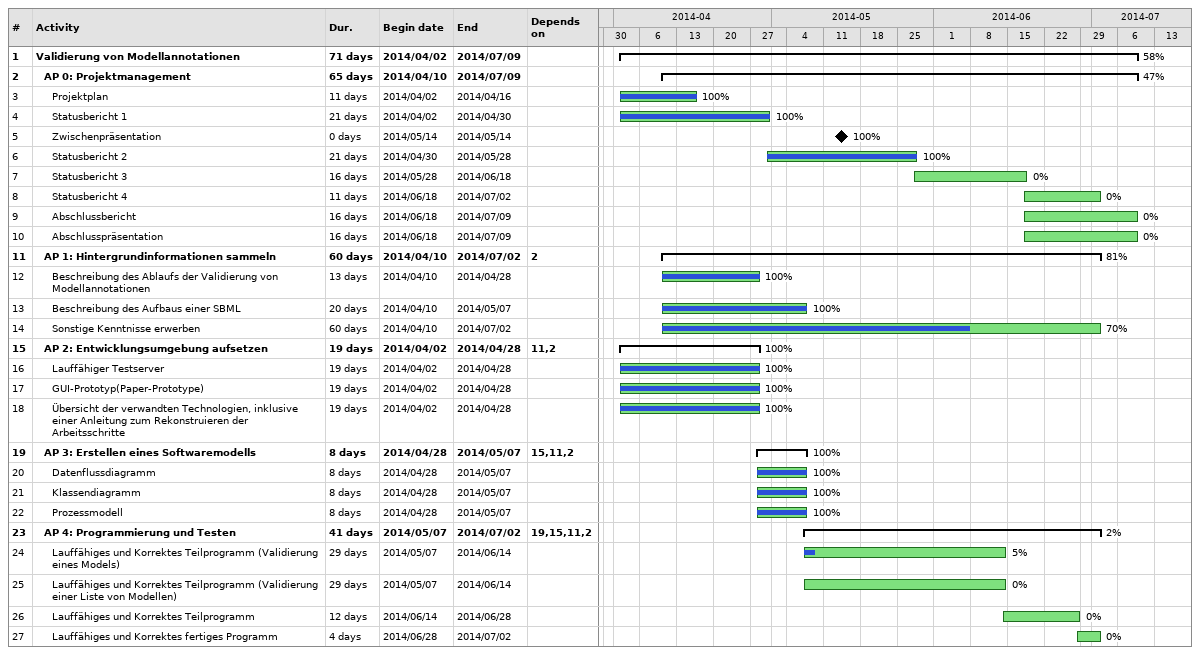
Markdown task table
| ID | Level | Task | Duration | Start | Finish | Predecessors | % complete |
|---|---|---|---|---|---|---|---|
| 1 | 1 | **Validierung von Modellannotationen** | 71d | 2014-04-02 | 2014-07-09 |  | 58 |
| 2 | 2 | **AP 0: Projektmanagement** | 65d | 2014-04-10 | 2014-07-09 |  | 47 |
| 3 | 3 | Projektplan | 11d | 2014-04-02 | 2014-04-16 |  | 100 |
| 4 | 3 | Statusbericht 1 | 21d | 2014-04-02 | 2014-04-30 |  | 100 |
| 5 | 3 | Zwischenpräsentation | 0d | 2014-05-14 | 2014-05-14 |  | 100 |
| 6 | 3 | Statusbericht 2 | 21d | 2014-04-30 | 2014-05-28 |  | 100 |
| 7 | 3 | Statusbericht 3 | 16d | 2014-05-28 | 2014-06-18 |  | 0 |
| 8 | 3 | Statusbericht 4 | 11d | 2014-06-18 | 2014-07-02 |  | 0 |
| 9 | 3 | Abschlussbericht | 16d | 2014-06-18 | 2014-07-09 |  | 0 |
| 10 | 3 | Abschlusspräsentation | 16d | 2014-06-18 | 2014-07-09 |  | 0 |
| 11 | 2 | **AP 1: Hintergrundinformationen sammeln** | 60d | 2014-04-10 | 2014-07-02 | 2 | 81 |
| 12 | 3 | Beschreibung des Ablaufs der Validierung von Modellannotationen | 13d | 2014-04-10 | 2014-04-28 |  | 100 |
| 13 | 3 | Beschreibung des Aufbaus einer SBML | 20d | 2014-04-10 | 2014-05-07 |  | 100 |
| 14 | 3 | Sonstige Kenntnisse erwerben | 60d | 2014-04-10 | 2014-07-02 |  | 70 |
| 15 | 2 | **AP 2: Entwicklungsumgebung aufsetzen** | 19d | 2014-04-02 | 2014-04-28 | 11, 2 | 100 |
| 16 | 3 | Lauffähiger Testserver | 19d | 2014-04-02 | 2014-04-28 |  | 100 |
| 17 | 3 | GUI-Prototyp(Paper-Prototype) | 19d | 2014-04-02 | 2014-04-28 |  | 100 |
| 18 | 3 | Übersicht der verwandten Technologien, inklusive einer Anleitung zum Rekonstruieren der Arbeitsschritte | 19d | 2014-04-02 | 2014-04-28 |  | 100 |
| 19 | 2 | **AP 3: Erstellen eines Softwaremodells** | 8d | 2014-04-28 | 2014-05-07 | 15, 11, 2 | 100 |
| 20 | 3 | Datenflussdiagramm | 8d | 2014-04-28 | 2014-05-07 |  | 100 |
| 21 | 3 | Klassendiagramm | 8d | 2014-04-28 | 2014-05-07 |  | 100 |
| 22 | 3 | Prozessmodell | 8d | 2014-04-28 | 2014-05-07 |  | 100 |
| 23 | 2 | **AP 4: Programmierung und Testen** | 41d | 2014-05-07 | 2014-07-02 | 19, 15, 11, 2 | 2 |
| 24 | 3 | Lauffähiges und Korrektes Teilprogramm (Validierung eines Models) | 29d | 2014-05-07 | 2014-06-14 |  | 5 |
| 25 | 3 | Lauffähiges und Korrektes Teilprogramm (Validierung einer Liste von Modellen) | 29d | 2014-05-07 | 2014-06-14 |  | 0 |
| 26 | 3 | Lauffähiges und Korrektes Teilprogramm | 12d | 2014-06-14 | 2014-06-28 |  | 0 |
| 27 | 3 | Lauffähiges und Korrektes fertiges Programm | 4d | 2014-06-28 | 2014-07-02 |  | 0 |
